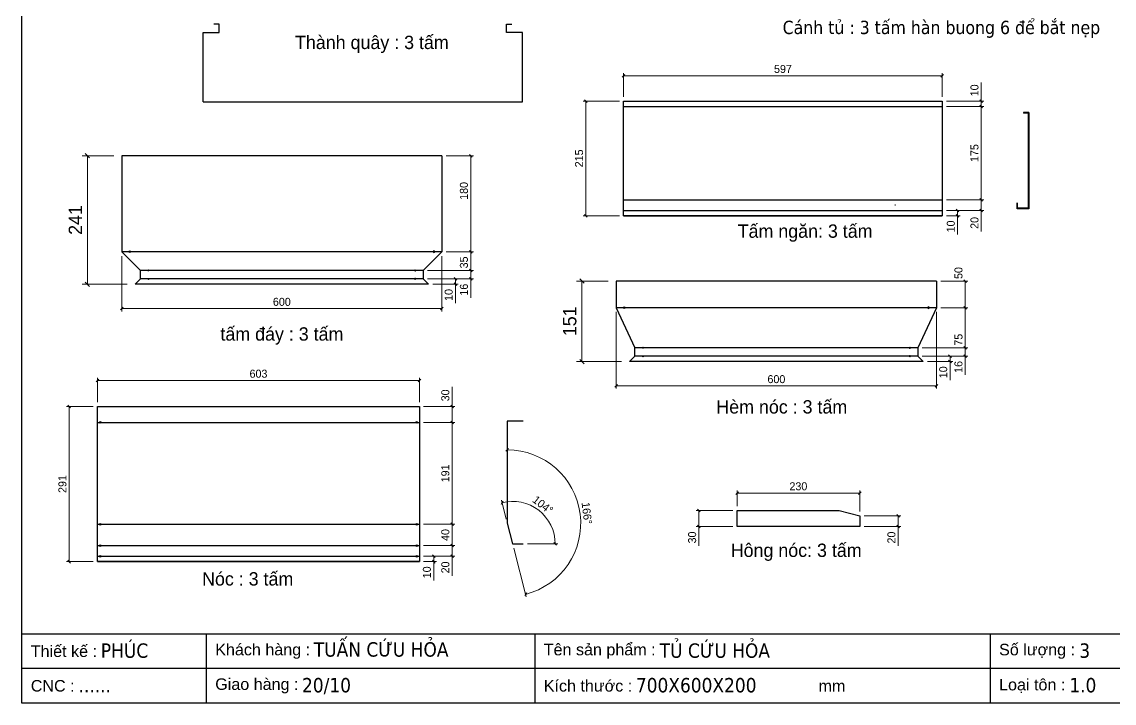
# Model space of a CAD drawing. Header units: millimetres. Extents: x 0 to 3208, y 0 to 2268.
# Drawn here: x 0 to 2047, y 0 to 1277 of the extents above; entities that cross this region are included whole.
import ezdxf
from ezdxf.enums import TextEntityAlignment as Align

# ---------------------------------------------------------------- set-up
doc = ezdxf.new("R2010")
doc.units = ezdxf.units.MM
doc.layers.add('CNC', color=7, linetype='Continuous')
doc.layers.add('DIM', color=253, linetype='Continuous')
doc.styles.add('Arial', font='arial.ttf')
doc.styles.add('Tahoma (Input Text)', font='tahoma.ttf')
doc.dimstyles.new('Dim-15', dxfattribs={"dimtxt": 15, "dimasz": 5, "dimexe": 5, "dimexo": 8, "dimgap": 5, "dimtad": 1, "dimdec": 0, "dimtxsty": 'Standard', "dimblk": 'OBLIQUE', "dimcen": 10, "dimclrd": 5, "dimclre": 5, "dimclrt": 3, "dimazin": 3, "dimtfac": 1, "dimtdec": 0, "dimtmove": 0, "dimatfit": 3, "dimldrblk": 'OBLIQUE', "dimlwd": 9, "dimlwe": 9})
doc.dimstyles.new('Dim-25', dxfattribs={"dimtxt": 25, "dimasz": 8, "dimexe": 10, "dimexo": 15, "dimgap": 10, "dimtad": 1, "dimdec": 0, "dimtxsty": 'Standard', "dimblk": 'OBLIQUE', "dimcen": 10, "dimclrd": 5, "dimclre": 5, "dimclrt": 3, "dimazin": 3, "dimtfac": 1, "dimtdec": 0, "dimtmove": 0, "dimatfit": 3, "dimldrblk": 'OBLIQUE', "dimlwd": 9, "dimlwe": 9})

# ---------------------------------------------------------------- blocks, each defined once
blk = doc.blocks.new('khungtenAsean2')
at = {"color": 7}
for p, q in [((2970, -1980), (0, -1980)), ((320, -1980), (320, -2100)), ((890, -1980), (890, -2100)), ((1680, -1980), (1680, -2100)), ((2020, -2040), (0, -2040))]:
    blk.add_line(p, q, dxfattribs=at)
blk.add_lwpolyline([(0, 0), (2970, 0), (2970, -2100), (0, -2100)], close=True, dxfattribs=at)
at = {"color": 2, "char_height": 20, "width": 917.634, "attachment_point": 4, "style": 'Arial'}
for s, insert in [('  Thiết kế :', (0, -2010)), ('  Khách hàng :', (320, -2010)), ('  Tên sản phẩm :', (890, -2010)), ('  Số lượng :', (1680, -2010)), ('  CNC :', (0, -2070)), ('  Giao hàng :', (320, -2070)), ('  Kích thước :', (890, -2070)), ('mm', (1382.3, -2070)), ('  Loại tôn :', (1680, -2070))]:
    blk.add_mtext(s, dxfattribs=dict(at, insert=insert))
at = {"color": 1, "style": 'Tahoma (Input Text)', "flags": 8}
for tag, p in [('#01', (137.1, -2021.3)), ('#03', (506.6, -2019.3)), ('#05', (1106.6, -2021.3)), ('#07', (1834.7, -2021.3)), ('#09', (2146.7, -2021.3)), ('#02', (98.5, -2081.3)), ('#04', (486.1, -2081.3)), ('#06', (1065.3, -2081.3)), ('#08', (1817.4, -2081.3)), ('#10', (2146.7, -2081.3))]:
    blk.add_attdef(tag, p, '', height=25, dxfattribs=at)
blk.add_attdef('#11', text='', height=25, dxfattribs=at).set_placement((2915, -2067.3), align=Align.CENTER)
blk = doc.blocks.new('*D12')
at = {"color": 0, "linetype": 'ByBlock', "lineweight": -2}
for p, q in [((843.6, 1023.6), (838.6, 1028.6)), ((838.6, 848.6), (843.6, 843.6))]:
    blk.add_line(p, q, dxfattribs=at)
at = {"layer": 'Defpoints', "color": 0, "transparency": 16777216}
for p in [(787.2, 1026.1), (787.2, 846.1), (841.1, 846.1)]:
    blk.add_point(p, dxfattribs=at)
at = {"layer": 'DIM', "color": 5, "lineweight": 9, "transparency": 16777216}
for p, q in [((795.2, 1026.1), (846.1, 1026.1)), ((841.1, 1026.1), (841.1, 846.1)), ((795.2, 846.1), (846.1, 846.1))]:
    blk.add_line(p, q, dxfattribs=at)
at = {"layer": 'DIM', "color": 3, "transparency": 16777216, "insert": (828.4, 960.1), "char_height": 15, "attachment_point": 5, "rotation": 90}
blk.add_mtext('180', dxfattribs=at)
blk = doc.blocks.new('_Oblique')
at = {"color": 0, "linetype": 'ByBlock', "lineweight": -2}
blk.add_line((-0.5, -0.5), (0.5, 0.5), dxfattribs=at)
blk = doc.blocks.new('*D13')
at = {"color": 0, "linetype": 'ByBlock', "lineweight": -2}
for p, q in [((843.6, 843.6), (838.6, 848.6)), ((838.6, 813.6), (843.6, 808.6))]:
    blk.add_line(p, q, dxfattribs=at)
at = {"layer": 'Defpoints', "color": 0, "transparency": 16777216}
for p in [(787.2, 846.1), (752.2, 811.1), (841.1, 811.1)]:
    blk.add_point(p, dxfattribs=at)
at = {"layer": 'DIM', "color": 5, "lineweight": 9, "transparency": 16777216}
for p, q in [((795.2, 846.1), (846.1, 846.1)), ((841.1, 846.1), (841.1, 811.1)), ((760.2, 811.1), (846.1, 811.1))]:
    blk.add_line(p, q, dxfattribs=at)
at = {"layer": 'DIM', "color": 3, "transparency": 16777216, "insert": (828.4, 826.1), "char_height": 15, "attachment_point": 5, "rotation": 90}
blk.add_mtext('35', dxfattribs=at)
blk = doc.blocks.new('*D14')
at = {"color": 0, "linetype": 'ByBlock', "lineweight": -2}
for p, q in [((843.6, 808.6), (838.6, 813.6)), ((838.6, 797.6), (843.6, 792.6))]:
    blk.add_line(p, q, dxfattribs=at)
at = {"layer": 'Defpoints', "color": 0, "transparency": 16777216}
for p in [(752.2, 811.1), (752.2, 795.1), (841.1, 795.1)]:
    blk.add_point(p, dxfattribs=at)
at = {"layer": 'DIM', "color": 5, "lineweight": 9, "transparency": 16777216}
for p, q in [((760.2, 811.1), (846.1, 811.1)), ((841.1, 811.1), (841.1, 795.1)), ((760.2, 795.1), (846.1, 795.1)), ((841.1, 795.1), (841.1, 760))]:
    blk.add_line(p, q, dxfattribs=at)
at = {"layer": 'DIM', "color": 3, "transparency": 16777216, "insert": (828.4, 775), "char_height": 15, "attachment_point": 5, "rotation": 90}
blk.add_mtext('16', dxfattribs=at)
blk = doc.blocks.new('*D15')
at = {"color": 0, "linetype": 'ByBlock', "lineweight": -2}
for p, q in [((815, 792.6), (810, 797.6)), ((810, 787.6), (815, 782.6))]:
    blk.add_line(p, q, dxfattribs=at)
at = {"layer": 'Defpoints', "color": 0, "transparency": 16777216}
for p in [(752.2, 795.1), (762.2, 785.1), (812.5, 785.1)]:
    blk.add_point(p, dxfattribs=at)
at = {"layer": 'DIM', "color": 5, "lineweight": 9, "transparency": 16777216}
for p, q in [((760.2, 795.1), (817.5, 795.1)), ((770.2, 785.1), (817.5, 785.1)), ((812.5, 795.1), (812.5, 785.1)), ((812.5, 785.1), (812.5, 750))]:
    blk.add_line(p, q, dxfattribs=at)
at = {"layer": 'DIM', "color": 3, "transparency": 16777216, "insert": (799.9, 765.1), "char_height": 15, "attachment_point": 5, "rotation": 90}
blk.add_mtext('10', dxfattribs=at)
blk = doc.blocks.new('*D16')
at = {"color": 0, "linetype": 'ByBlock', "lineweight": -2}
for p, q in [((189.7, 741.9), (184.7, 736.9)), ((784.7, 736.9), (789.7, 741.9))]:
    blk.add_line(p, q, dxfattribs=at)
at = {"layer": 'Defpoints', "color": 0, "transparency": 16777216}
for p in [(187.2, 846.1), (787.2, 846.1), (187.2, 739.4)]:
    blk.add_point(p, dxfattribs=at)
at = {"layer": 'DIM', "color": 5, "lineweight": 9, "transparency": 16777216}
for p, q in [((187.2, 838.1), (187.2, 734.4)), ((787.2, 838.1), (787.2, 734.4)), ((787.2, 739.4), (187.2, 739.4))]:
    blk.add_line(p, q, dxfattribs=at)
at = {"layer": 'DIM', "color": 3, "transparency": 16777216, "insert": (487.2, 752.1), "char_height": 15, "attachment_point": 5}
blk.add_mtext('600', dxfattribs=at)
blk = doc.blocks.new('f3daunguoc')
at = {"layer": 'CNC', "color": 2, "lineweight": -3}
blk.add_circle((0, 0), 1.5, dxfattribs=at)
blk = doc.blocks.new('f2dauxuoi')
at = {"layer": 'CNC', "color": 2, "lineweight": -3}
blk.add_circle((0, 0), 1, dxfattribs=at)
blk = doc.blocks.new('*D17')
at = {"color": 0, "linetype": 'ByBlock', "lineweight": -2}
for p, q in [((126.8, 1022.1), (118.8, 1030.1)), ((118.8, 789.1), (126.8, 781.1))]:
    blk.add_line(p, q, dxfattribs=at)
at = {"layer": 'Defpoints', "color": 0, "transparency": 16777216}
for p in [(187.2, 1026.1), (122.8, 785.1), (212.2, 785.1)]:
    blk.add_point(p, dxfattribs=at)
at = {"layer": 'DIM', "color": 5, "lineweight": 9, "transparency": 16777216}
for p, q in [((172.2, 1026.1), (112.8, 1026.1)), ((122.8, 1026.1), (122.8, 785.1)), ((197.2, 785.1), (112.8, 785.1))]:
    blk.add_line(p, q, dxfattribs=at)
at = {"layer": 'DIM', "color": 3, "transparency": 16777216, "insert": (100.3, 905.6), "char_height": 25, "attachment_point": 5, "rotation": 90}
blk.add_mtext('241', dxfattribs=at)
blk = doc.blocks.new('*D30')
at = {"color": 0, "linetype": 'ByBlock', "lineweight": -2}
for p, q in [((1770.3, 788.7), (1765.3, 793.7)), ((1765.3, 743.7), (1770.3, 738.7))]:
    blk.add_line(p, q, dxfattribs=at)
at = {"layer": 'Defpoints', "color": 0, "transparency": 16777216}
for p in [(1713.9, 791.2), (1713.9, 741.2), (1767.8, 741.2)]:
    blk.add_point(p, dxfattribs=at)
at = {"layer": 'DIM', "color": 5, "lineweight": 9, "transparency": 16777216}
for p, q in [((1721.9, 791.2), (1772.8, 791.2)), ((1767.8, 791.2), (1767.8, 741.2)), ((1721.9, 741.2), (1772.8, 741.2))]:
    blk.add_line(p, q, dxfattribs=at)
at = {"layer": 'DIM', "color": 3, "transparency": 16777216, "insert": (1755.1, 806.2), "char_height": 15, "attachment_point": 5, "rotation": 90}
blk.add_mtext('50', dxfattribs=at)
blk = doc.blocks.new('*D31')
at = {"color": 0, "linetype": 'ByBlock', "lineweight": -2}
for p, q in [((1770.3, 738.7), (1765.3, 743.7)), ((1765.3, 668.7), (1770.3, 663.7))]:
    blk.add_line(p, q, dxfattribs=at)
at = {"layer": 'Defpoints', "color": 0, "transparency": 16777216}
for p in [(1713.9, 741.2), (1678.9, 666.2), (1767.8, 666.2)]:
    blk.add_point(p, dxfattribs=at)
at = {"layer": 'DIM', "color": 5, "lineweight": 9, "transparency": 16777216}
for p, q in [((1721.9, 741.2), (1772.8, 741.2)), ((1767.8, 741.2), (1767.8, 666.2)), ((1686.9, 666.2), (1772.8, 666.2))]:
    blk.add_line(p, q, dxfattribs=at)
at = {"layer": 'DIM', "color": 3, "transparency": 16777216, "insert": (1755.2, 681.2), "char_height": 15, "attachment_point": 5, "rotation": 90}
blk.add_mtext('75', dxfattribs=at)
blk = doc.blocks.new('*D32')
at = {"color": 0, "linetype": 'ByBlock', "lineweight": -2}
for p, q in [((1770.3, 663.7), (1765.3, 668.7)), ((1765.3, 652.7), (1770.3, 647.7))]:
    blk.add_line(p, q, dxfattribs=at)
at = {"layer": 'Defpoints', "color": 0, "transparency": 16777216}
for p in [(1678.9, 666.2), (1678.9, 650.2), (1767.8, 650.2)]:
    blk.add_point(p, dxfattribs=at)
at = {"layer": 'DIM', "color": 5, "lineweight": 9, "transparency": 16777216}
for p, q in [((1686.9, 666.2), (1772.8, 666.2)), ((1767.8, 666.2), (1767.8, 650.2)), ((1686.9, 650.2), (1772.8, 650.2)), ((1767.8, 650.2), (1767.8, 615.1))]:
    blk.add_line(p, q, dxfattribs=at)
at = {"layer": 'DIM', "color": 3, "transparency": 16777216, "insert": (1755.1, 630.2), "char_height": 15, "attachment_point": 5, "rotation": 90}
blk.add_mtext('16', dxfattribs=at)
blk = doc.blocks.new('*D33')
at = {"color": 0, "linetype": 'ByBlock', "lineweight": -2}
for p, q in [((1741.7, 647.7), (1736.7, 652.7)), ((1736.7, 642.7), (1741.7, 637.7))]:
    blk.add_line(p, q, dxfattribs=at)
at = {"layer": 'Defpoints', "color": 0, "transparency": 16777216}
for p in [(1678.9, 650.2), (1688.9, 640.2), (1739.2, 640.2)]:
    blk.add_point(p, dxfattribs=at)
at = {"layer": 'DIM', "color": 5, "lineweight": 9, "transparency": 16777216}
for p, q in [((1686.9, 650.2), (1744.2, 650.2)), ((1696.9, 640.2), (1744.2, 640.2)), ((1739.2, 650.2), (1739.2, 640.2)), ((1739.2, 640.2), (1739.2, 605.2))]:
    blk.add_line(p, q, dxfattribs=at)
at = {"layer": 'DIM', "color": 3, "transparency": 16777216, "insert": (1726.6, 620.2), "char_height": 15, "attachment_point": 5, "rotation": 90}
blk.add_mtext('10', dxfattribs=at)
blk = doc.blocks.new('*D34')
at = {"color": 0, "linetype": 'ByBlock', "lineweight": -2}
for p, q in [((1116.4, 597.1), (1111.4, 592.1)), ((1711.4, 592.1), (1716.4, 597.1))]:
    blk.add_line(p, q, dxfattribs=at)
at = {"layer": 'Defpoints', "color": 0, "transparency": 16777216}
for p in [(1113.9, 741.2), (1713.9, 741.2), (1113.9, 594.6)]:
    blk.add_point(p, dxfattribs=at)
at = {"layer": 'DIM', "color": 5, "lineweight": 9, "transparency": 16777216}
for p, q in [((1113.9, 733.2), (1113.9, 589.6)), ((1713.9, 733.2), (1713.9, 589.6)), ((1713.9, 594.6), (1113.9, 594.6))]:
    blk.add_line(p, q, dxfattribs=at)
at = {"layer": 'DIM', "color": 3, "transparency": 16777216, "insert": (1413.9, 607.2), "char_height": 15, "attachment_point": 5}
blk.add_mtext('600', dxfattribs=at)
blk = doc.blocks.new('*D35')
at = {"color": 0, "linetype": 'ByBlock', "lineweight": -2}
for p, q in [((1053.5, 787.2), (1045.5, 795.2)), ((1045.5, 644.2), (1053.5, 636.2))]:
    blk.add_line(p, q, dxfattribs=at)
at = {"layer": 'Defpoints', "color": 0, "transparency": 16777216}
for p in [(1113.9, 791.2), (1049.5, 640.2), (1138.9, 640.2)]:
    blk.add_point(p, dxfattribs=at)
at = {"layer": 'DIM', "color": 5, "lineweight": 9, "transparency": 16777216}
for p, q in [((1098.9, 791.2), (1039.5, 791.2)), ((1049.5, 791.2), (1049.5, 640.2)), ((1123.9, 640.2), (1039.5, 640.2))]:
    blk.add_line(p, q, dxfattribs=at)
at = {"layer": 'DIM', "color": 3, "transparency": 16777216, "insert": (1026.8, 715.7), "char_height": 25, "attachment_point": 5, "rotation": 90}
blk.add_mtext('151', dxfattribs=at)
blk = doc.blocks.new('*D43')
at = {"color": 0, "linetype": 'ByBlock', "lineweight": -2}
for p, q in [((1130.2, 1178.5), (1125.2, 1173.5)), ((1722.2, 1173.5), (1727.2, 1178.5))]:
    blk.add_line(p, q, dxfattribs=at)
at = {"layer": 'Defpoints', "color": 0, "transparency": 16777216}
for p in [(1724.7, 1176), (1127.7, 1128.5), (1724.7, 1128.5)]:
    blk.add_point(p, dxfattribs=at)
at = {"layer": 'DIM', "color": 5, "lineweight": 9, "transparency": 16777216}
for p, q in [((1127.7, 1136.5), (1127.7, 1181)), ((1127.7, 1176), (1724.7, 1176)), ((1724.7, 1136.5), (1724.7, 1181))]:
    blk.add_line(p, q, dxfattribs=at)
at = {"layer": 'DIM', "color": 3, "transparency": 16777216, "insert": (1426.2, 1188.6), "char_height": 15, "attachment_point": 5}
blk.add_mtext('597', dxfattribs=at)
blk = doc.blocks.new('*D44')
at = {"color": 0, "linetype": 'ByBlock', "lineweight": -2}
for p, q in [((1059.3, 1126), (1054.3, 1131)), ((1054.3, 916), (1059.3, 911))]:
    blk.add_line(p, q, dxfattribs=at)
at = {"layer": 'Defpoints', "color": 0, "transparency": 16777216}
for p in [(1127.7, 1128.5), (1056.8, 913.5), (1127.7, 913.5)]:
    blk.add_point(p, dxfattribs=at)
at = {"layer": 'DIM', "color": 5, "lineweight": 9, "transparency": 16777216}
for p, q in [((1119.7, 1128.5), (1051.8, 1128.5)), ((1056.8, 1128.5), (1056.8, 913.5)), ((1119.7, 913.5), (1051.8, 913.5))]:
    blk.add_line(p, q, dxfattribs=at)
at = {"layer": 'DIM', "color": 3, "transparency": 16777216, "insert": (1044.2, 1021), "char_height": 15, "attachment_point": 5, "rotation": 90}
blk.add_mtext('215', dxfattribs=at)
blk = doc.blocks.new('*D45')
at = {"color": 0, "linetype": 'ByBlock', "lineweight": -2}
for p, q in [((1800.2, 1126), (1795.2, 1131)), ((1795.2, 1121), (1800.2, 1116))]:
    blk.add_line(p, q, dxfattribs=at)
at = {"layer": 'Defpoints', "color": 0, "transparency": 16777216}
for p in [(1724.7, 1128.5), (1797.7, 1128.5), (1724.7, 1118.5)]:
    blk.add_point(p, dxfattribs=at)
at = {"layer": 'DIM', "color": 5, "lineweight": 9, "transparency": 16777216}
for p, q in [((1797.7, 1128.5), (1797.7, 1163.6)), ((1732.7, 1128.5), (1802.7, 1128.5)), ((1797.7, 1118.5), (1797.7, 1128.5)), ((1732.7, 1118.5), (1802.7, 1118.5))]:
    blk.add_line(p, q, dxfattribs=at)
at = {"layer": 'DIM', "color": 3, "transparency": 16777216, "insert": (1785.1, 1148.6), "char_height": 15, "attachment_point": 5, "rotation": 90}
blk.add_mtext('10', dxfattribs=at)
blk = doc.blocks.new('*D46')
at = {"color": 0, "linetype": 'ByBlock', "lineweight": -2}
for p, q in [((1755.9, 921), (1750.9, 926)), ((1750.9, 916), (1755.9, 911))]:
    blk.add_line(p, q, dxfattribs=at)
at = {"layer": 'Defpoints', "color": 0, "transparency": 16777216}
for p in [(1724.7, 923.5), (1724.7, 913.5), (1753.4, 913.5)]:
    blk.add_point(p, dxfattribs=at)
at = {"layer": 'DIM', "color": 5, "lineweight": 9, "transparency": 16777216}
for p, q in [((1732.7, 923.5), (1758.4, 923.5)), ((1753.4, 923.5), (1753.4, 913.5)), ((1732.7, 913.5), (1758.4, 913.5)), ((1753.4, 913.5), (1753.4, 878.5))]:
    blk.add_line(p, q, dxfattribs=at)
at = {"layer": 'DIM', "color": 3, "transparency": 16777216, "insert": (1740.7, 893.5), "char_height": 15, "attachment_point": 5, "rotation": 90}
blk.add_mtext('10', dxfattribs=at)
blk = doc.blocks.new('*D47')
at = {"color": 0, "linetype": 'ByBlock', "lineweight": -2}
for p, q in [((1800.2, 941), (1795.2, 946)), ((1795.2, 926), (1800.2, 921))]:
    blk.add_line(p, q, dxfattribs=at)
at = {"layer": 'Defpoints', "color": 0, "transparency": 16777216}
for p in [(1724.7, 943.5), (1797.7, 943.5), (1724.7, 923.5)]:
    blk.add_point(p, dxfattribs=at)
at = {"layer": 'DIM', "color": 5, "lineweight": 9, "transparency": 16777216}
for p, q in [((1732.7, 943.5), (1802.7, 943.5)), ((1797.7, 943.5), (1797.7, 923.5)), ((1732.7, 923.5), (1802.7, 923.5)), ((1797.7, 923.5), (1797.7, 884.3))]:
    blk.add_line(p, q, dxfattribs=at)
at = {"layer": 'DIM', "color": 3, "transparency": 16777216, "insert": (1785.1, 900.1), "char_height": 15, "attachment_point": 5, "rotation": 90}
blk.add_mtext('20', dxfattribs=at)
blk = doc.blocks.new('*D48')
at = {"color": 0, "linetype": 'ByBlock', "lineweight": -2}
for p, q in [((1800.2, 1116), (1795.2, 1121)), ((1795.2, 946), (1800.2, 941))]:
    blk.add_line(p, q, dxfattribs=at)
at = {"layer": 'Defpoints', "color": 0, "transparency": 16777216}
for p in [(1724.7, 1118.5), (1797.7, 1118.5), (1724.7, 943.5)]:
    blk.add_point(p, dxfattribs=at)
at = {"layer": 'DIM', "color": 5, "lineweight": 9, "transparency": 16777216}
for p, q in [((1732.7, 1118.5), (1802.7, 1118.5)), ((1797.7, 943.5), (1797.7, 1118.5)), ((1732.7, 943.5), (1802.7, 943.5))]:
    blk.add_line(p, q, dxfattribs=at)
at = {"layer": 'DIM', "color": 3, "transparency": 16777216, "insert": (1785.1, 1031), "char_height": 15, "attachment_point": 5, "rotation": 90}
blk.add_mtext('175', dxfattribs=at)
blk = doc.blocks.new('*D51')
at = {"color": 0, "linetype": 'ByBlock', "lineweight": -2}
for p, q in [((808.7, 553.7), (803.7, 558.7)), ((803.7, 528.7), (808.7, 523.7))]:
    blk.add_line(p, q, dxfattribs=at)
at = {"layer": 'Defpoints', "color": 0, "transparency": 16777216}
for p in [(744.9, 556.2), (806.2, 556.2), (744.9, 526.2)]:
    blk.add_point(p, dxfattribs=at)
at = {"layer": 'DIM', "color": 5, "lineweight": 9, "transparency": 16777216}
for p, q in [((806.2, 556.2), (806.2, 592.6)), ((752.9, 556.2), (811.2, 556.2)), ((806.2, 526.2), (806.2, 556.2)), ((752.9, 526.2), (811.2, 526.2))]:
    blk.add_line(p, q, dxfattribs=at)
at = {"layer": 'DIM', "color": 3, "transparency": 16777216, "insert": (793.6, 576.9), "char_height": 15, "attachment_point": 5, "rotation": 90}
blk.add_mtext('30', dxfattribs=at)
blk = doc.blocks.new('*D52')
at = {"color": 0, "linetype": 'ByBlock', "lineweight": -2}
for p, q in [((808.7, 523.7), (803.7, 528.7)), ((803.7, 337.7), (808.7, 332.7))]:
    blk.add_line(p, q, dxfattribs=at)
at = {"layer": 'Defpoints', "color": 0, "transparency": 16777216}
for p in [(744.9, 526.2), (744.9, 335.2), (806.2, 335.2)]:
    blk.add_point(p, dxfattribs=at)
at = {"layer": 'DIM', "color": 5, "lineweight": 9, "transparency": 16777216}
for p, q in [((752.9, 526.2), (811.2, 526.2)), ((806.2, 526.2), (806.2, 335.2)), ((752.9, 335.2), (811.2, 335.2))]:
    blk.add_line(p, q, dxfattribs=at)
at = {"layer": 'DIM', "color": 3, "transparency": 16777216, "insert": (793.6, 430.7), "char_height": 15, "attachment_point": 5, "rotation": 90}
blk.add_mtext('191', dxfattribs=at)
blk = doc.blocks.new('*D53')
at = {"color": 0, "linetype": 'ByBlock', "lineweight": -2}
for p, q in [((808.7, 332.7), (803.7, 337.7)), ((803.7, 297.7), (808.7, 292.7))]:
    blk.add_line(p, q, dxfattribs=at)
at = {"layer": 'Defpoints', "color": 0, "transparency": 16777216}
for p in [(744.9, 335.2), (744.9, 295.2), (806.2, 295.2)]:
    blk.add_point(p, dxfattribs=at)
at = {"layer": 'DIM', "color": 5, "lineweight": 9, "transparency": 16777216}
for p, q in [((752.9, 335.2), (811.2, 335.2)), ((806.2, 335.2), (806.2, 295.2)), ((752.9, 295.2), (811.2, 295.2))]:
    blk.add_line(p, q, dxfattribs=at)
at = {"layer": 'DIM', "color": 3, "transparency": 16777216, "insert": (793.6, 315.2), "char_height": 15, "attachment_point": 5, "rotation": 90}
blk.add_mtext('40', dxfattribs=at)
blk = doc.blocks.new('*D54')
at = {"color": 0, "linetype": 'ByBlock', "lineweight": -2}
for p, q in [((808.7, 292.7), (803.7, 297.7)), ((803.7, 277.7), (808.7, 272.7))]:
    blk.add_line(p, q, dxfattribs=at)
at = {"layer": 'Defpoints', "color": 0, "transparency": 16777216}
for p in [(744.9, 295.2), (744.9, 275.2), (806.2, 275.2)]:
    blk.add_point(p, dxfattribs=at)
at = {"layer": 'DIM', "color": 5, "lineweight": 9, "transparency": 16777216}
for p, q in [((752.9, 295.2), (811.2, 295.2)), ((806.2, 295.2), (806.2, 275.2)), ((752.9, 275.2), (811.2, 275.2)), ((806.2, 275.2), (806.2, 238.5))]:
    blk.add_line(p, q, dxfattribs=at)
at = {"layer": 'DIM', "color": 3, "transparency": 16777216, "insert": (793.6, 254.4), "char_height": 15, "attachment_point": 5, "rotation": 90}
blk.add_mtext('20', dxfattribs=at)
blk = doc.blocks.new('*D55')
at = {"color": 0, "linetype": 'ByBlock', "lineweight": -2}
for p, q in [((774.2, 272.7), (769.2, 277.7)), ((769.2, 267.7), (774.2, 262.7))]:
    blk.add_line(p, q, dxfattribs=at)
at = {"layer": 'Defpoints', "color": 0, "transparency": 16777216}
for p in [(744.9, 275.2), (744.9, 265.2), (771.7, 265.2)]:
    blk.add_point(p, dxfattribs=at)
at = {"layer": 'DIM', "color": 5, "lineweight": 9, "transparency": 16777216}
for p, q in [((752.9, 275.2), (776.7, 275.2)), ((771.7, 275.2), (771.7, 265.2)), ((752.9, 265.2), (776.7, 265.2)), ((771.7, 265.2), (771.7, 230.2))]:
    blk.add_line(p, q, dxfattribs=at)
at = {"layer": 'DIM', "color": 3, "transparency": 16777216, "insert": (759, 245.2), "char_height": 15, "attachment_point": 5, "rotation": 90}
blk.add_mtext('10', dxfattribs=at)
blk = doc.blocks.new('*D56')
at = {"color": 0, "linetype": 'ByBlock', "lineweight": -2}
for p, q in [((91.2, 553.7), (86.2, 558.7)), ((86.2, 267.7), (91.2, 262.7))]:
    blk.add_line(p, q, dxfattribs=at)
at = {"layer": 'Defpoints', "color": 0, "transparency": 16777216}
for p in [(141.9, 556.2), (88.7, 265.2), (141.9, 265.2)]:
    blk.add_point(p, dxfattribs=at)
at = {"layer": 'DIM', "color": 5, "lineweight": 9, "transparency": 16777216}
for p, q in [((133.9, 556.2), (83.7, 556.2)), ((88.7, 556.2), (88.7, 265.2)), ((133.9, 265.2), (83.7, 265.2))]:
    blk.add_line(p, q, dxfattribs=at)
at = {"layer": 'DIM', "color": 3, "transparency": 16777216, "insert": (76.1, 410.7), "char_height": 15, "attachment_point": 5, "rotation": 90}
blk.add_mtext('291', dxfattribs=at)
blk = doc.blocks.new('*D57')
at = {"color": 0, "linetype": 'ByBlock', "lineweight": -2}
for p, q in [((144.4, 607.2), (139.4, 602.2)), ((742.4, 602.2), (747.4, 607.2))]:
    blk.add_line(p, q, dxfattribs=at)
at = {"layer": 'Defpoints', "color": 0, "transparency": 16777216}
for p in [(744.9, 604.7), (141.9, 556.2), (744.9, 556.2)]:
    blk.add_point(p, dxfattribs=at)
at = {"layer": 'DIM', "color": 5, "lineweight": 9, "transparency": 16777216}
for p, q in [((141.9, 564.2), (141.9, 609.7)), ((141.9, 604.7), (744.9, 604.7)), ((744.9, 564.2), (744.9, 609.7))]:
    blk.add_line(p, q, dxfattribs=at)
at = {"layer": 'DIM', "color": 3, "transparency": 16777216, "insert": (443.4, 617.4), "char_height": 15, "attachment_point": 5}
blk.add_mtext('603', dxfattribs=at)
blk = doc.blocks.new('*D58')
at = {"color": 0, "linetype": 'ByBlock', "lineweight": -2}
for p, q in [((1271.2, 358.8), (1266.2, 363.8)), ((1266.2, 333.8), (1271.2, 328.8))]:
    blk.add_line(p, q, dxfattribs=at)
at = {"layer": 'Defpoints', "color": 0, "transparency": 16777216}
for p in [(1340.1, 361.3), (1268.7, 331.3), (1340.1, 331.3)]:
    blk.add_point(p, dxfattribs=at)
at = {"layer": 'DIM', "color": 5, "lineweight": 9, "transparency": 16777216}
for p, q in [((1332.1, 361.3), (1263.7, 361.3)), ((1268.7, 361.3), (1268.7, 331.3)), ((1332.1, 331.3), (1263.7, 331.3)), ((1268.7, 331.3), (1268.7, 294.8))]:
    blk.add_line(p, q, dxfattribs=at)
at = {"layer": 'DIM', "color": 3, "transparency": 16777216, "insert": (1256.1, 310.5), "char_height": 15, "attachment_point": 5, "rotation": 90}
blk.add_mtext('30', dxfattribs=at)
blk = doc.blocks.new('*D59')
at = {"color": 0, "linetype": 'ByBlock', "lineweight": -2}
for p, q in [((1342.6, 396.3), (1337.6, 391.3)), ((1567.6, 391.3), (1572.6, 396.3))]:
    blk.add_line(p, q, dxfattribs=at)
at = {"layer": 'Defpoints', "color": 0, "transparency": 16777216}
for p in [(1570.1, 393.8), (1340.1, 361.3), (1570.1, 351.3)]:
    blk.add_point(p, dxfattribs=at)
at = {"layer": 'DIM', "color": 5, "lineweight": 9, "transparency": 16777216}
for p, q in [((1340.1, 369.3), (1340.1, 398.8)), ((1340.1, 393.8), (1570.1, 393.8)), ((1570.1, 359.3), (1570.1, 398.8))]:
    blk.add_line(p, q, dxfattribs=at)
at = {"layer": 'DIM', "color": 3, "transparency": 16777216, "insert": (1455.1, 406.4), "char_height": 15, "attachment_point": 5}
blk.add_mtext('230', dxfattribs=at)
blk = doc.blocks.new('*D60')
at = {"color": 0, "linetype": 'ByBlock', "lineweight": -2}
for p, q in [((912.1, 477.3), (907.1, 472.3)), ((945.8, 207), (942.2, 200.9))]:
    blk.add_line(p, q, dxfattribs=at)
at = {"layer": 'Defpoints', "color": 0, "transparency": 16777216}
for p in [(909.6, 528.4), (909.6, 337.2), (909.6, 337.2), (919.6, 298.4), (1038.6, 289.3)]:
    blk.add_point(p, dxfattribs=at)
at = {"layer": 'DIM', "color": 5, "lineweight": 9, "transparency": 16777216}
blk.add_line((921.6, 290.7), (945.2, 199.1), dxfattribs=at)
blk.add_arc((909.6, 337.2), 137.6, 284.4524, 90, dxfattribs=at)
at = {"layer": 'DIM', "color": 3, "transparency": 16777216, "insert": (1058.7, 356.1), "char_height": 15, "attachment_point": 5, "rotation": 277.2262}
blk.add_mtext('166°', dxfattribs=at)
blk = doc.blocks.new('*D61')
at = {"color": 0, "linetype": 'ByBlock', "lineweight": -2}
for p, q in [((901.5, 378.7), (897.9, 372.6)), ((996.9, 300.9), (1001.9, 295.9))]:
    blk.add_line(p, q, dxfattribs=at)
at = {"layer": 'Defpoints', "color": 0, "transparency": 16777216}
for p in [(909.6, 337.2), (985.1, 344), (919.6, 298.4), (919.6, 298.4), (939.6, 298.4)]:
    blk.add_point(p, dxfattribs=at)
at = {"layer": 'DIM', "color": 5, "lineweight": 9, "transparency": 16777216}
for p, q in [((907.6, 345), (898.5, 380.5)), ((947.6, 298.4), (1004.4, 298.4))]:
    blk.add_line(p, q, dxfattribs=at)
blk.add_arc((919.6, 298.4), 79.8, 0, 104.4524, dxfattribs=at)
at = {"layer": 'DIM', "color": 3, "transparency": 16777216, "insert": (976.3, 371.5), "char_height": 15, "attachment_point": 5, "rotation": 322.2262}
blk.add_mtext('104°', dxfattribs=at)
blk = doc.blocks.new('*D62')
at = {"color": 0, "linetype": 'ByBlock', "lineweight": -2}
for p, q in [((1644.6, 348.8), (1639.6, 353.8)), ((1639.6, 333.8), (1644.6, 328.8))]:
    blk.add_line(p, q, dxfattribs=at)
at = {"layer": 'Defpoints', "color": 0, "transparency": 16777216}
for p in [(1570.1, 351.3), (1570.1, 331.3), (1642.1, 331.3)]:
    blk.add_point(p, dxfattribs=at)
at = {"layer": 'DIM', "color": 5, "lineweight": 9, "transparency": 16777216}
for p, q in [((1578.1, 351.3), (1647.1, 351.3)), ((1642.1, 351.3), (1642.1, 331.3)), ((1578.1, 331.3), (1647.1, 331.3)), ((1642.1, 331.3), (1642.1, 294.6))]:
    blk.add_line(p, q, dxfattribs=at)
at = {"layer": 'DIM', "color": 3, "transparency": 16777216, "insert": (1629.5, 310.4), "char_height": 15, "attachment_point": 5, "rotation": 90}
blk.add_mtext('20', dxfattribs=at)

msp = doc.modelspace()

# ---------------------------------------------------------------- linework, layer by layer
at = {"color": 7}
for p, q in [((370, 1272.9), (360, 1272.9)), ((370, 1256.9), (370, 1272.9)), ((908, 1256.9), (908, 1272.9)), ((908, 1272.9), (918, 1272.9)), ((340, 1126.9), (340, 1256.9)), ((340, 1256.9), (370, 1256.9)), ((938, 1256.9), (908, 1256.9)), ((938, 1126.9), (938, 1256.9)), ((340, 1126.9), (938, 1126.9)), ((787.2, 1026.1), (187.2, 1026.1)), ((787.2, 846.1), (187.2, 846.1)), ((187.2, 846.1), (222.2, 811.1)), ((787.2, 846.1), (752.2, 811.1)), ((222.2, 795.1), (222.2, 811.1)), ((752.2, 811.1), (222.2, 811.1)), ((752.2, 811.1), (752.2, 795.1)), ((222.2, 795.1), (212.2, 785.1)), ((762.2, 785.1), (212.2, 785.1)), ((752.2, 795.1), (222.2, 795.1)), ((762.2, 785.1), (752.2, 795.1)), ((1713.9, 791.2), (1113.9, 791.2)), ((1713.9, 741.2), (1113.9, 741.2)), ((1113.9, 741.2), (1148.9, 666.2)), ((1713.9, 741.2), (1678.9, 666.2)), ((1148.9, 650.2), (1148.9, 666.2)), ((1678.9, 666.2), (1148.9, 666.2)), ((1678.9, 666.2), (1678.9, 650.2)), ((1148.9, 650.2), (1138.9, 640.2)), ((1688.9, 640.2), (1138.9, 640.2)), ((1678.9, 650.2), (1148.9, 650.2)), ((1688.9, 640.2), (1678.9, 650.2))]:
    msp.add_line(p, q, dxfattribs=at)
for p, q in [((1127.7, 1128.5), (1724.7, 1128.5)), ((1127.7, 1118.5), (1724.7, 1118.5)), ((1886.9, 1106.9), (1876.9, 1106.9)), ((1876.9, 1106.9), (1876.9, 1105.9)), ((1885.9, 1105.9), (1876.9, 1105.9)), ((187.2, 1026.1), (187.2, 846.1)), ((787.2, 1026.1), (787.2, 846.1)), ((1127.7, 943.5), (1724.7, 943.5)), ((1127.7, 923.5), (1724.7, 923.5)), ((1636.8, 933.4), (1635.8, 933.4)), ((1127.7, 913.5), (1724.7, 913.5)), ((1113.9, 791.2), (1113.9, 741.2)), ((1713.9, 791.2), (1713.9, 741.2)), ((141.9, 556.2), (744.9, 556.2)), ((141.9, 526.2), (744.9, 526.2)), ((141.9, 335.2), (744.9, 335.2)), ((141.9, 295.2), (744.9, 295.2)), ((141.9, 275.2), (744.9, 275.2)), ((141.9, 265.2), (744.9, 265.2))]:
    msp.add_line(p, q)
for points in [[(1127.7, 1128.5), (1724.7, 1128.5), (1724.7, 913.5), (1127.7, 913.5)], [(141.9, 556.2), (744.9, 556.2), (744.9, 265.2), (141.9, 265.2)]]:
    msp.add_lwpolyline(points, close=True)
for points in [[(1886.9, 1106.9), (1886.9, 926.7), (1864.9, 926.7), (1864.9, 937.7)], [(1885.9, 1105.9), (1885.9, 927.7), (1865.9, 927.7), (1865.9, 937.7)]]:
    msp.add_lwpolyline(points)
at = {"linetype": 'Continuous'}
msp.add_lwpolyline([(939.6, 528.4), (909.6, 528.4), (909.6, 337.2), (919.6, 298.4), (939.6, 298.4)], dxfattribs=at)
msp.add_lwpolyline([(1570.1, 331.3), (1340.1, 331.3), (1340.1, 361.3), (1531.3, 361.3), (1570.1, 351.3)], close=True, dxfattribs=at)
for centre in [(146.9, 526.2), (739.9, 526.2), (146.9, 335.2), (739.9, 335.2), (146.9, 295.2), (739.9, 295.2), (146.9, 275.2), (739.9, 275.2)]:
    msp.add_circle(centre, 1.5)

# ---------------------------------------------------------------- block references
at = {"color": 7}
ref = msp.add_blockref('khungtenAsean2', (0, 2268), dxfattribs=dict(at, xscale=1.07999999995809, yscale=1.07999999995809, zscale=1.07999999995809))
ref.add_attrib('#08', '1.0', (1962.8, 20.2), dxfattribs={"color": 1, "height": 27, "style": 'Tahoma (Input Text)'})
ref.add_attrib('#07', '3', (1981.5, 85), dxfattribs={"color": 1, "height": 27, "style": 'Tahoma (Input Text)'})
ref.add_attrib('#06', '700X600X200', (1150.6, 20.2), dxfattribs={"color": 1, "height": 27, "style": 'Tahoma (Input Text)'})
ref.add_attrib('#05', 'TỦ CỨU HỎA', (1195.2, 85), dxfattribs={"color": 1, "height": 27, "style": 'Tahoma (Input Text)'})
ref.add_attrib('#04', '20/10', (525, 20.2), dxfattribs={"color": 1, "height": 27, "style": 'Tahoma (Input Text)'})
ref.add_attrib('#03', 'TUẤN CỨU HỎA', (547.1, 87.2), dxfattribs={"color": 1, "height": 27, "style": 'Tahoma (Input Text)'})
ref.add_attrib('#02', '......', (106.3, 20.2), dxfattribs={"color": 1, "height": 27, "style": 'Tahoma (Input Text)'})
ref.add_attrib('#01', 'PHÚC', (148, 85), dxfattribs={"color": 1, "height": 27, "style": 'Tahoma (Input Text)'})
at = {"lineweight": -3}
for name, p, rotation in [('f3daunguoc', (202.2, 846.1), 270), ('f2dauxuoi', (237.2, 811.1), 90), ('f2dauxuoi', (237.2, 795.1), 90), ('f3daunguoc', (1128.9, 741.2), 270), ('f2dauxuoi', (1163.9, 666.2), 90), ('f2dauxuoi', (1163.9, 650.2), 90)]:
    msp.add_blockref(name, p, dxfattribs=dict(at, rotation=rotation))
at = {"lineweight": -3, "xscale": -1}
for name, p, rotation in [('f3daunguoc', (772.2, 846.1), 90), ('f2dauxuoi', (737.2, 811.1), 270), ('f2dauxuoi', (737.2, 795.1), 270), ('f3daunguoc', (1698.9, 741.2), 90), ('f2dauxuoi', (1663.9, 666.2), 270), ('f2dauxuoi', (1663.9, 650.2), 270)]:
    msp.add_blockref(name, p, dxfattribs=dict(at, rotation=rotation))

# ---------------------------------------------------------------- texts
at = {"color": 2, "char_height": 25, "width": 775, "attachment_point": 5}
for s, insert in [('{\\fTahoma|b0|i0|c0|p34;Cánh tủ : 3 tấm hàn buong 6 để bắt nẹp}', (1723.1, 1263)), ('Thành quây : 3 tấm', (655.9, 1234.7)), ('Tấm ngăn: 3 tấm', (1467.7, 881)), ('tấm đáy : 3 tấm', (487.3, 688.2)), ('Hèm nóc : 3 tấm', (1424, 555.2)), ('Hông nóc: 3 tấm', (1451, 282.8)), ('Nóc : 3 tấm', (423.2, 232.8))]:
    msp.add_mtext(s, dxfattribs=dict(at, insert=insert))

# ---------------------------------------------------------------- dimensions: what is measured, and where the dimension line sits
at = {"layer": 'DIM'}
for base, p1, p2, picture, middle in [((1724.7, 1176), (1127.7, 1128.5), (1724.7, 1128.5), '*D43', (1426.2, 1188.6)), ((744.9, 604.7), (141.9, 556.2), (744.9, 556.2), '*D57', (443.4, 617.4)), ((1570.1, 393.8), (1340.1, 361.3), (1570.1, 351.3), '*D59', (1455.1, 406.4))]:
    dim = msp.add_linear_dim(base=base, p1=p1, p2=p2, dimstyle='Dim-15', dxfattribs=at)
    dim.commit()
    dim.dimension.update_dxf_attribs({"geometry": picture, "text_midpoint": middle})
for base, p1, p2, dimstyle, picture, middle in [((1797.7, 1128.5), (1724.7, 1118.5), (1724.7, 1128.5), 'Dim-15', '*D45', (1785.1, 1148.6)), ((1056.8, 913.5), (1127.7, 1128.5), (1127.7, 913.5), 'Dim-15', '*D44', (1044.2, 1021)), ((1797.7, 1118.5), (1724.7, 943.5), (1724.7, 1118.5), 'Dim-15', '*D48', (1785.1, 1031)), ((122.8, 785.1), (187.2, 1026.1), (212.2, 785.1), 'Dim-25', '*D17', (100.3, 905.6)), ((1753.4, 913.5), (1724.7, 923.5), (1724.7, 913.5), 'Dim-15', '*D46', (1740.7, 893.5)), ((1049.5, 640.2), (1113.9, 791.2), (1138.9, 640.2), 'Dim-25', '*D35', (1026.8, 715.7)), ((806.2, 556.2), (744.9, 526.2), (744.9, 556.2), 'Dim-15', '*D51', (793.6, 576.9)), ((88.7, 265.2), (141.9, 556.2), (141.9, 265.2), 'Dim-15', '*D56', (76.1, 410.7)), ((806.2, 335.2), (744.9, 526.2), (744.9, 335.2), 'Dim-15', '*D52', (793.6, 430.7)), ((1268.7, 331.3), (1340.1, 361.3), (1340.1, 331.3), 'Dim-15', '*D58', (1256.1, 310.5)), ((1642.1, 331.3), (1570.1, 351.3), (1570.1, 331.3), 'Dim-15', '*D62', (1629.5, 310.4)), ((806.2, 295.2), (744.9, 335.2), (744.9, 295.2), 'Dim-15', '*D53', (793.6, 315.2)), ((806.2, 275.2), (744.9, 295.2), (744.9, 275.2), 'Dim-15', '*D54', (793.6, 254.4)), ((771.7, 265.2), (744.9, 275.2), (744.9, 265.2), 'Dim-15', '*D55', (759, 245.2))]:
    dim = msp.add_linear_dim(base=base, p1=p1, p2=p2, angle=90, dimstyle=dimstyle, dxfattribs=at)
    dim.commit()
    dim.dimension.update_dxf_attribs({"geometry": picture, "text_midpoint": middle})
at = {"layer": 'DIM', "color": 7}
for base, p1, p2, picture, middle in [((841.1, 846.1), (787.2, 1026.1), (787.2, 846.1), '*D12', (841.1, 960.1)), ((841.1, 811.1), (787.2, 846.1), (752.2, 811.1), '*D13', (841.1, 826.1)), ((1767.8, 741.2), (1713.9, 791.2), (1713.9, 741.2), '*D30', (1767.8, 806.2)), ((1767.8, 666.2), (1713.9, 741.2), (1678.9, 666.2), '*D31', (1767.8, 681.2))]:
    dim = msp.add_linear_dim(base=base, p1=p1, p2=p2, angle=270, dimstyle='Dim-15', dxfattribs=at)
    dim.commit()
    dim.dimension.update_dxf_attribs({"geometry": picture, "text_midpoint": middle, "dimtype": 160})
at = {"layer": 'DIM'}
dim = msp.add_linear_dim(base=(1797.7, 943.5), p1=(1724.7, 923.5), p2=(1724.7, 943.5), angle=90, dimstyle='Dim-15', dxfattribs=at)
dim.commit()
dim.dimension.update_dxf_attribs({"geometry": '*D47', "text_midpoint": (1797.7, 900.1), "dimtype": 160})
at = {"layer": 'DIM', "color": 7}
for base, p1, p2, picture, middle in [((187.2, 739.4), (787.2, 846.1), (187.2, 846.1), '*D16', (487.2, 752.1)), ((1113.9, 594.6), (1713.9, 741.2), (1113.9, 741.2), '*D34', (1413.9, 607.2))]:
    dim = msp.add_linear_dim(base=base, p1=p1, p2=p2, dimstyle='Dim-15', dxfattribs=at)
    dim.commit()
    dim.dimension.update_dxf_attribs({"geometry": picture, "text_midpoint": middle})
for base, p1, p2, picture, middle in [((841.1, 795.1), (752.2, 811.1), (752.2, 795.1), '*D14', (828.4, 775)), ((812.5, 785.1), (752.2, 795.1), (762.2, 785.1), '*D15', (799.9, 765.1)), ((1767.8, 650.2), (1678.9, 666.2), (1678.9, 650.2), '*D32', (1755.1, 630.2)), ((1739.2, 640.2), (1678.9, 650.2), (1688.9, 640.2), '*D33', (1726.6, 620.2))]:
    dim = msp.add_linear_dim(base=base, p1=p1, p2=p2, angle=270, dimstyle='Dim-15', dxfattribs=at)
    dim.commit()
    dim.dimension.update_dxf_attribs({"geometry": picture, "text_midpoint": middle})
at = {"layer": 'DIM'}
for base, line1, line2, picture, middle in [((1038.6, 289.3), ((909.6, 337.2), (919.6, 298.4)), ((909.6, 528.4), (909.6, 337.2)), '*D60', (1058.7, 356.1)), ((985.1, 344), ((919.6, 298.4), (939.6, 298.4)), ((909.6, 337.2), (919.6, 298.4)), '*D61', (976.3, 371.5))]:
    dim = msp.add_angular_dim_2l(base=base, line1=line1, line2=line2, dimstyle='Dim-15', dxfattribs=at)
    dim.commit()
    dim.dimension.update_dxf_attribs({"geometry": picture, "text_midpoint": middle})

doc.saveas('drawing.dxf')
